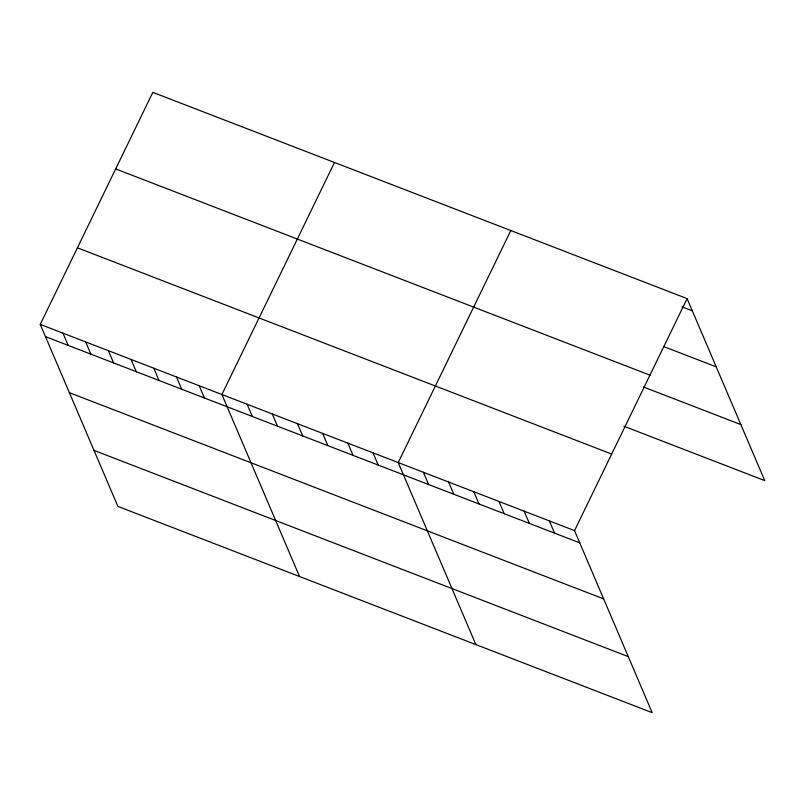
<?xml version="1.0" encoding="UTF-8"?>
<svg xmlns="http://www.w3.org/2000/svg" width="805" height="805" viewBox="0 0 805 805"><rect width="100%" height="100%" fill="white"/><g stroke="black" fill="none" stroke-linecap="round" stroke-linejoin="round"><path stroke-width="1.21" d="M40.25 324.395L574.529 530.626L652.171 712.646L117.892 506.405L40.25 324.395L152.829 92.354L687.108 298.595L764.75 480.605L623.925 426.248M334.488 162.479L221.908 394.51L299.541 576.531M510.803 230.532L398.223 462.573L475.856 644.584M574.529 530.626L687.108 298.595M682.026 306.856L692.33 310.831M663.562 346.522L716.229 366.859M115.678 168.929L649.957 375.16M643.537 387.014L740.852 424.577M77.401 247.819L611.679 454.05M45.472 336.631L579.751 542.862M69.371 392.659L603.649 598.89M93.994 450.387L628.272 656.618M549.342 520.905L554.565 533.141M524.156 511.185L529.378 523.421M498.969 501.455L504.192 513.701M473.783 491.734L479.005 503.97M448.596 482.014L453.819 494.25M423.41 472.294L428.622 484.53M373.027 452.843L378.249 465.089M347.841 443.122L353.063 455.358M322.654 433.402L327.877 445.638M297.468 423.682L302.69 435.918M272.281 413.951L277.504 426.197M247.095 404.231L252.317 416.477M199.197 385.746L204.42 397.982M176.496 376.982L181.709 389.218M153.785 368.217L159.008 380.453M131.074 359.453L136.297 371.689M108.373 350.688L113.596 362.924M85.662 341.924L90.885 354.16M62.961 333.159L68.173 345.395"/></g></svg>
